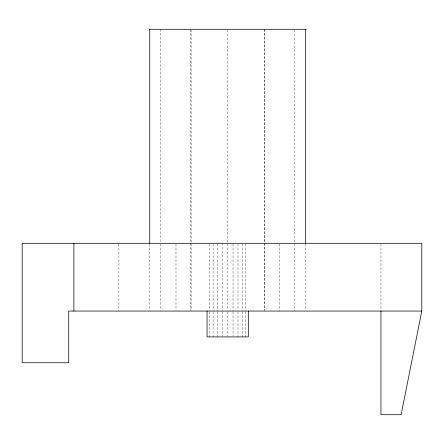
<?xml version="1.0" encoding="UTF-8"?>
<svg xmlns="http://www.w3.org/2000/svg" width="444" height="444" viewBox="0 0 444 444"><rect width="100%" height="100%" fill="white"/><g stroke="black" fill="none" stroke-linecap="round" stroke-linejoin="round"><path stroke-width="0.33" stroke-dasharray="2.22 1.67" d="M380.963 243.995L380.963 310.367M305.639 243.995L305.639 310.367M294.566 29.981L294.566 242.613M294.566 243.995L294.566 311.061M279.381 243.995L279.381 311.061M264.84 29.287L264.84 310.367M264.28 29.287L264.28 310.367M245.554 243.995L245.554 310.367M245.554 311.738L245.554 336.907M242.274 243.995L242.274 310.367M242.274 311.738L242.274 336.907M238.001 243.995L238.001 310.367M238.001 311.738L238.001 336.907M233.028 243.995L233.028 311.061M233.028 311.738L233.028 336.225M227.689 29.981L227.689 310.367M227.689 311.738L227.689 336.225M222.344 243.301L222.344 310.367M222.344 311.738L222.344 336.225M217.371 243.995L217.371 310.367M217.371 311.738L217.371 336.907M213.098 243.995L213.098 310.367M213.098 311.738L213.098 336.907M209.818 243.995L209.818 310.367M209.818 311.738L209.818 336.907M191.092 29.981L191.092 310.367M190.532 29.287L190.532 310.367M175.991 243.995L175.991 310.367M160.811 29.287L160.811 242.613M160.811 243.995L160.811 310.367M149.739 243.995L149.739 310.367M118.87 243.995L118.87 311.061"/><path stroke-width="0.67" d="M421.8 311.061L68.726 311.061L68.726 362.754L22.2 362.754L22.2 243.301L421.8 243.301L421.8 311.061L401.121 414.713L380.963 414.713L380.963 311.061M149.173 29.287L306.199 29.287M305.639 29.287L305.639 243.301M248.318 311.061L248.318 336.907L207.054 336.907L207.054 311.061M149.739 29.287L149.739 243.301M73.893 243.301L73.893 311.061"/></g></svg>
